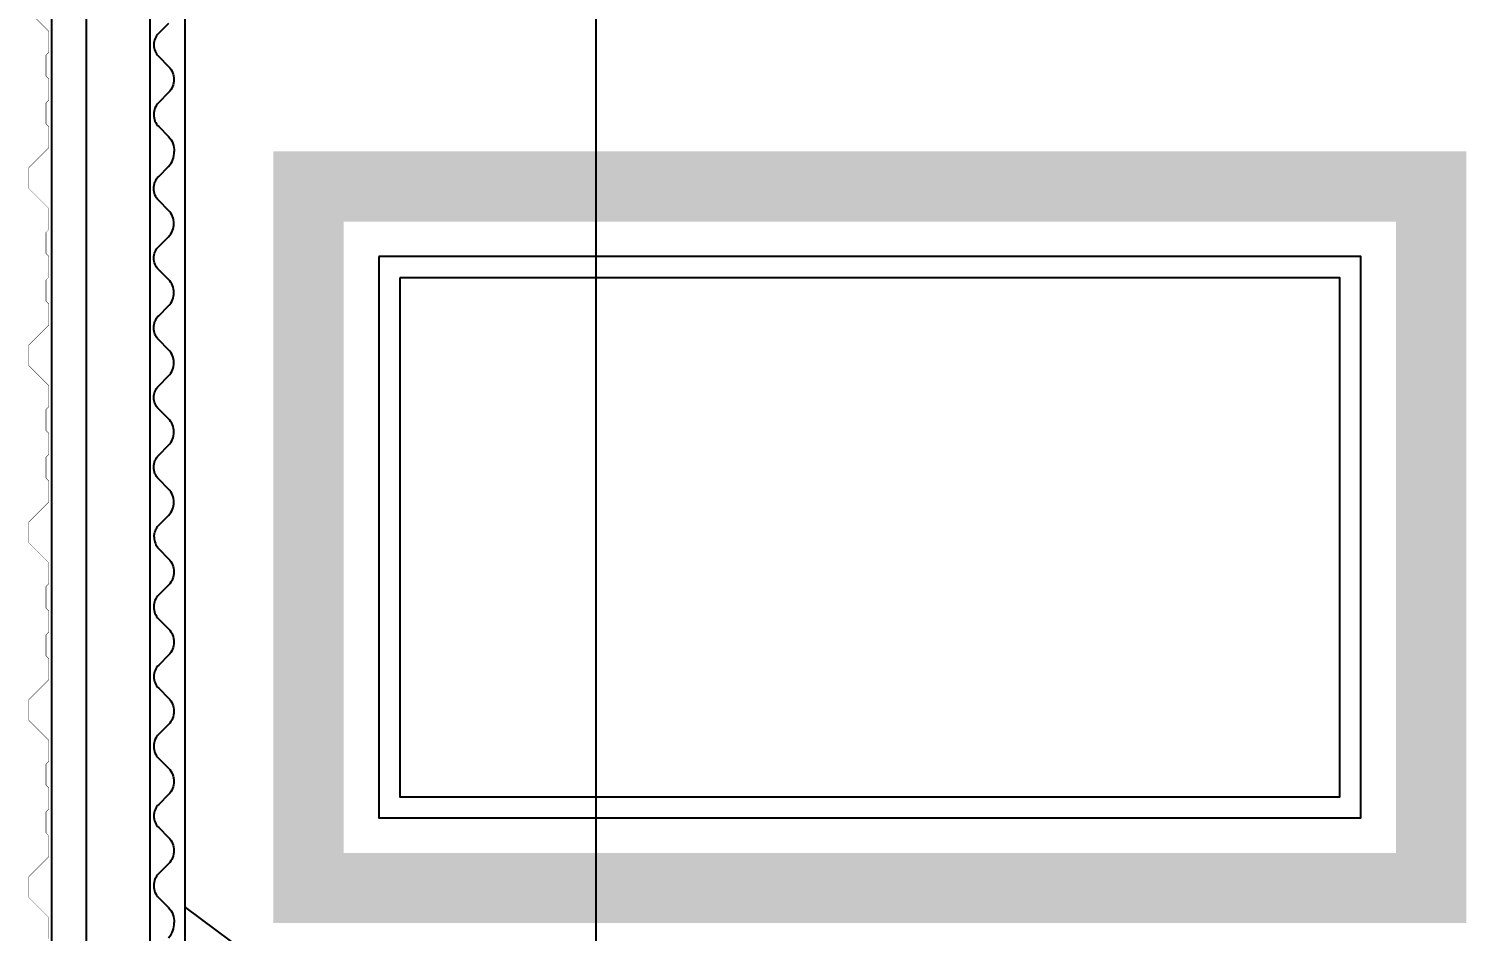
# Model space of a CAD drawing. Header units: millimetres. Extents: x -129 to 3172, y -143 to 919.
# Drawn here: x -53.421 to -51.372, y 35.872 to 37.158 of the extents above; entities that cross this region are included whole.
import ezdxf

# ---------------------------------------------------------------- set-up
doc = ezdxf.new("R2010")
doc.units = ezdxf.units.MM
doc.header["$LTSCALE"] = 0.1
doc.linetypes.add('HIDDEN', pattern=[9.525, 6.35, -3.175])
for name, color, linetype in [('A-CHAPA ACANALADA', 8, 'Continuous'), ('A-CHAPA TRAPEZOIDAL', 3, 'Continuous'), ('A-VISTAS', 251, 'Continuous'), ('E-GENERAL', 8, 'Continuous'), ('MET-CORREAS DE CV', 1, 'Continuous'), ('MET-LANA VIDRIO', 8, 'Continuous'), ('P-PINT VIAL AMARILLA', 9, 'Continuous'), ('zA-COTAS', 1, 'Continuous')]:
    doc.layers.add(name, color=color, linetype=linetype)
doc.styles.add('ROMANS', font='ROMANS.SHX', dxfattribs={"width": 0.8, "height": 0.2})
doc.linetypes.add('REFERENCIAL CORTE TRANSVERSAL WM$0$BATTING', pattern='A,0.00254,-2.54,[134,ltypeshp.shx,S=2.54,R=0,X=-2.54,Y=0],-5.08,[134,ltypeshp.shx,S=2.54,R=180,X=2.54,Y=0],-2.54', length=10.16254)
doc.dimstyles.new('COTA 1-125', dxfattribs={"dimtxt": 0.2, "dimasz": 0.15, "dimexe": 0.08, "dimexo": 0.08, "dimgap": 0.06, "dimtad": 1, "dimzin": 0, "dimdsep": 46, "dimtxsty": 'ROMANS', "dimblk": 'ARCHTICK', "dimcen": 0, "dimclrd": 256, "dimclre": 8, "dimclrt": 3, "dimadec": 0, "dimazin": 0, "dimtfac": 1, "dimtofl": 0, "dimtmove": 0, "dimatfit": 3, "dimldrblk": 'ARCHTICK', "dimfxl": 1, "dimtolj": 1, "dimtzin": 0, "dimlwd": -1, "dimlwe": -1, "dimarcsym": 0})

# ---------------------------------------------------------------- blocks, each defined once
blk = doc.blocks.new('A$C1F186A80')
at = {"layer": 'E-GENERAL'}
blk.add_line((0.5103, 1.7079), (0, 2.0857), dxfattribs=at)
blk = doc.blocks.new('_ARCHTICK')
at = {"color": 0, "linetype": 'ByBlock', "const_width": 0.15}
blk.add_lwpolyline([(-0.5, -0.5), (0.5, 0.5)], dxfattribs=at)
blk = doc.blocks.new('*D392')
at = {"layer": 'Defpoints', "color": 0, "transparency": 16777216}
for p in [(-52.6304, 41.588, -0.0219), (-52.8647, 33.6785, -0.023), (-52.6125, 33.6785)]:
    blk.add_point(p, dxfattribs=at)
at = {"layer": 'zA-COTAS', "transparency": 16777216}
blk.add_line((-52.6125, 41.588), (-52.6125, 33.6785), dxfattribs=at)
at = {"layer": 'zA-COTAS', "color": 8, "linetype": 'HIDDEN', "transparency": 16777216}
for p, q in [((-52.5504, 41.588), (-52.5325, 41.588)), ((-52.7847, 33.6785), (-52.5325, 33.6785))]:
    blk.add_line(p, q, dxfattribs=at)
at = {"layer": 'zA-COTAS', "transparency": 16777216, "xscale": 0.15, "yscale": 0.15, "zscale": 0.15}
for p, rotation in [((-52.6125, 41.588), 90), ((-52.6125, 33.6785), 270)]:
    blk.add_blockref('_ARCHTICK', p, dxfattribs=dict(at, rotation=rotation))
at = {"layer": 'zA-COTAS', "color": 3, "transparency": 16777216, "insert": (-52.7725, 37.6333), "char_height": 0.2, "attachment_point": 5, "rotation": 90, "style": 'ROMANS'}
blk.add_mtext('\\A1;7.91', dxfattribs=at)

msp = doc.modelspace()

# ---------------------------------------------------------------- linework, layer by layer
at = {"layer": 'A-CHAPA ACANALADA', "elevation": 0.0006}
for points in [[(-53.2216, 37.1659), (-53.2356, 37.1519, 0.414214), (-53.2356, 37.1188), (-53.2216, 37.1047, -0.414214), (-53.2216, 37.0672), (-53.2356, 37.0532, 0.414214), (-53.2356, 37.0188), (-53.2216, 37.0047, -0.219544), (-53.2137, 36.9833, -0.923906)], [(-53.242, 36.4333), (-53.242, 36.4336, -0.181707), (-53.2356, 36.4505), (-53.2216, 36.4646, 0.414214), (-53.2216, 36.5021), (-53.2356, 36.5161, -0.414214), (-53.2356, 36.5505), (-53.2216, 36.5646, 0.414214), (-53.2216, 36.6021), (-53.2356, 36.6161, -0.414214), (-53.2356, 36.6492), (-53.2216, 36.6633, 0.414214), (-53.2216, 36.7008), (-53.2356, 36.7148, -0.414214), (-53.2356, 36.7492), (-53.2216, 36.7633, 0.414214), (-53.2216, 36.8008), (-53.2356, 36.8148, -0.414214), (-53.2356, 36.8479), (-53.2216, 36.8619, 0.414214), (-53.2216, 36.8994), (-53.2356, 36.9135, -0.414214), (-53.2356, 36.9479), (-53.2216, 36.9619, 0.219544), (-53.2137, 36.9833, 0.923906)], [(-53.242, 36.434), (-53.242, 36.4336, 0.181707), (-53.2356, 36.4168), (-53.2216, 36.4027, -0.414214), (-53.2216, 36.3652), (-53.2356, 36.3512, 0.414214), (-53.2356, 36.3168), (-53.2216, 36.3027, -0.414214), (-53.2216, 36.2652), (-53.2356, 36.2512, 0.414214), (-53.2356, 36.2181), (-53.2216, 36.204, -0.414214), (-53.2216, 36.1665), (-53.2356, 36.1525, 0.414214), (-53.2356, 36.1181), (-53.2216, 36.104, -0.414214), (-53.2216, 36.0665), (-53.2356, 36.0525, 0.414214), (-53.2356, 36.0194), (-53.2216, 36.0054, -0.414214), (-53.2216, 35.9679), (-53.2356, 35.9538, 0.414214), (-53.2356, 35.9194), (-53.2216, 35.9054, -0.219544), (-53.2137, 35.884, -0.923906)], [(-53.2216, 35.8625, 0.219544), (-53.2137, 35.884, 0.923906)]]:
    msp.add_lwpolyline(points, format="xyb", dxfattribs=at)
at = {"layer": 'A-CHAPA TRAPEZOIDAL'}
for points in [[(-53.4205, 37.183, 0.0006, 0.0006, 0), (-53.3922, 37.1547, 0.0006, 0.0006, 0), (-53.3922, 37.1247, 0.0006, 0.0006, 0), (-53.3962, 37.1207, 0.0006, 0.0006, 0), (-53.3962, 37.0907, 0.0006, 0.0006, 0), (-53.3922, 37.0867, 0.0006, 0.0006, 0), (-53.3922, 37.0567, 0.0006, 0.0006, 0), (-53.3962, 37.0527, 0.0006, 0.0006, 0), (-53.3962, 37.0227, 0.0006, 0.0006, 0), (-53.3922, 37.0187, 0.0006, 0.0006, 0), (-53.3922, 36.9887, 0.0006, 0.0006, 0), (-53.4205, 36.9604, 0.0006, 0.0006, 0), (-53.4205, 36.9304, 0.0006, 0.0006, 0), (-53.3922, 36.9021, 0.0006, 0.0006, 0), (-53.3922, 36.8721, 0.0006, 0.0006, 0), (-53.3962, 36.8681, 0.0006, 0.0006, 0), (-53.3962, 36.8381, 0.0006, 0.0006, 0), (-53.3922, 36.8341, 0.0006, 0.0006, 0), (-53.3922, 36.8041, 0.0006, 0.0006, 0), (-53.3962, 36.8001, 0.0006, 0.0006, 0), (-53.3962, 36.7701, 0.0006, 0.0006, 0), (-53.3922, 36.7661, 0.0006, 0.0006, 0), (-53.3922, 36.7361, 0.0006, 0.0006, 0), (-53.4205, 36.7078, 0.0006, 0.0006, 0), (-53.4205, 36.6778, 0.0006, 0.0006, 0), (-53.3922, 36.6495, 0.0006, 0.0006, 0), (-53.3922, 36.6195, 0.0006, 0.0006, 0), (-53.3962, 36.6155, 0.0006, 0.0006, 0), (-53.3962, 36.5855, 0.0006, 0.0006, 0), (-53.3922, 36.5815, 0.0006, 0.0006, 0), (-53.3922, 36.5515, 0.0006, 0.0006, 0), (-53.3962, 36.5475, 0.0006, 0.0006, 0), (-53.3962, 36.5175, 0.0006, 0.0006, 0), (-53.3922, 36.5135, 0.0006, 0.0006, 0), (-53.3922, 36.4835, 0.0006, 0.0006, 0), (-53.4205, 36.4553, 0.0006, 0.0006, 0), (-53.4205, 36.4253, 0.0006, 0.0006, 0), (-53.3922, 36.397, 0, 0, 0)], [(-53.3922, 36.397, 0.0006, 0.0006, 0), (-53.3922, 36.367, 0.0006, 0.0006, 0), (-53.3962, 36.363, 0.0006, 0.0006, 0), (-53.3962, 36.3324, 0.0006, 0.0006, 0), (-53.3922, 36.3284, 0.0006, 0.0006, 0), (-53.3922, 36.2984, 0.0006, 0.0006, 0), (-53.3962, 36.2944, 0.0006, 0.0006, 0), (-53.3962, 36.2644, 0.0006, 0.0006, 0), (-53.3922, 36.2604, 0.0006, 0.0006, 0), (-53.3922, 36.2304, 0.0006, 0.0006, 0), (-53.4205, 36.2021, 0.0006, 0.0006, 0), (-53.4205, 36.1721, 0.0006, 0.0006, 0), (-53.3922, 36.1438, 0.0006, 0.0006, 0), (-53.3922, 36.1138, 0.0006, 0.0006, 0), (-53.3962, 36.1098, 0.0006, 0.0006, 0), (-53.3962, 36.0798, 0.0006, 0.0006, 0), (-53.3922, 36.0758, 0.0006, 0.0006, 0), (-53.3922, 36.0458, 0.0006, 0.0006, 0), (-53.3962, 36.0418, 0.0006, 0.0006, 0), (-53.3962, 36.0118, 0.0006, 0.0006, 0), (-53.3922, 36.0078, 0.0006, 0.0006, 0), (-53.3922, 35.9778, 0.0006, 0.0006, 0), (-53.4205, 35.9496, 0.0006, 0.0006, 0), (-53.4205, 35.9196, 0.0006, 0.0006, 0), (-53.3922, 35.8913, 0.0006, 0.0006, 0), (-53.3922, 35.8613, 0.0006, 0.0006, 0)]]:
    msp.add_lwpolyline(points, format="xyseb", dxfattribs=at)
at = {"layer": 'A-VISTAS'}
msp.add_line((-53.1984, 41.5881), (-53.1984, 33.6785), dxfattribs=at)
at = {"layer": 'E-GENERAL'}
for points in [[(-52.922, 36.8334), (-52.922, 36.0334), (-51.522, 36.0334), (-51.522, 36.8334)], [(-52.892, 36.8034), (-52.892, 36.0634), (-51.552, 36.0634), (-51.552, 36.8034)]]:
    msp.add_lwpolyline(points, close=True, dxfattribs=at)
at = {"layer": 'MET-CORREAS DE CV'}
for p, q in [((-53.3884, 41.778), (-53.3884, 35.6098)), ((-53.2484, 41.638), (-53.2484, 35.6098))]:
    msp.add_line(p, q, dxfattribs=at)
at = {"layer": 'MET-LANA VIDRIO', "linetype": 'REFERENCIAL CORTE TRANSVERSAL WM$0$BATTING', "ltscale": 0.025}
msp.add_lwpolyline([(-53.3384, 35.6098), (-53.3384, 41.7338)], dxfattribs=at)
at = {"layer": 'P-PINT VIAL AMARILLA', "const_width": 0.1}
msp.add_lwpolyline([(-53.022, 36.9334), (-53.022, 35.9334), (-51.422, 35.9334), (-51.422, 36.9334)], close=True, dxfattribs=at)

# ---------------------------------------------------------------- block references
msp.add_blockref('A$C1F186A80', (-53.1984, 33.8207))

# ---------------------------------------------------------------- dimensions: what is measured, and where the dimension line sits
at = {"layer": 'zA-COTAS'}
dim = msp.add_linear_dim(base=(-52.6125, 33.6785, 0.0219), p1=(-52.6304, 41.588), p2=(-52.8647, 33.6785, -0.0011), angle=90, dimstyle='COTA 1-125', dxfattribs=at)
dim.commit()
dim.dimension.update_dxf_attribs({"geometry": '*D392', "text_midpoint": (-52.7725, 37.6333, 0.0219)})

doc.saveas('drawing.dxf')
